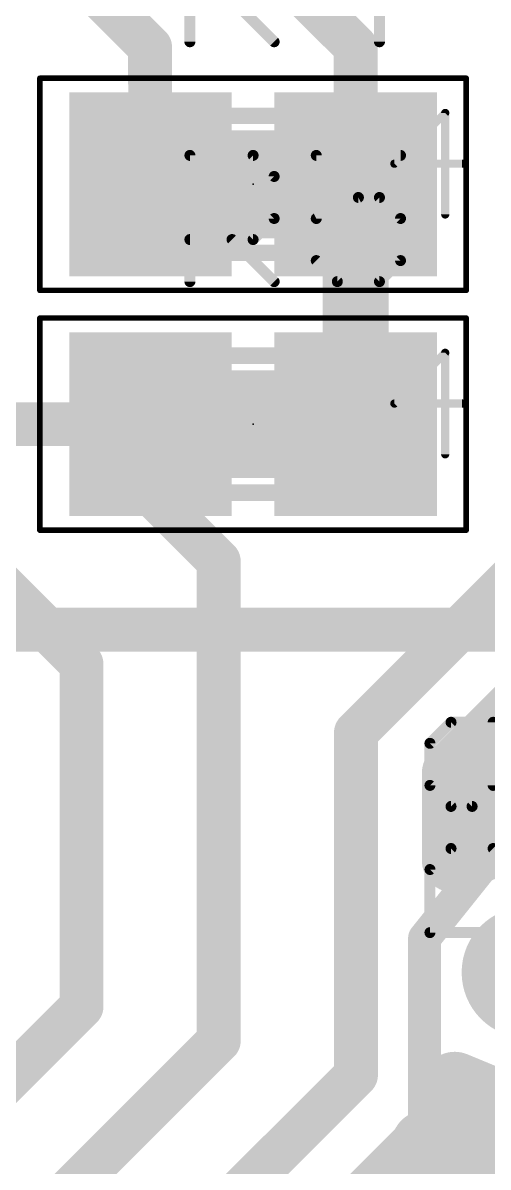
# Model space of a CAD drawing. Extents: x -4.6 to 38, y -0.1 to 31.9.
# Drawn here: x 25.81 to 30.12, y 9.63 to 20.23 of the extents above; entities that cross this region are included whole.
import ezdxf

# ---------------------------------------------------------------- set-up
doc = ezdxf.new("R2010")
doc.units = 0
for name, color, linetype in [('1', 22, 'CONTINUOUS'), ('16', 175, 'CONTINUOUS'), ('18', 82, 'CONTINUOUS'), ('23', 7, 'CONTINUOUS'), ('25', 253, 'CONTINUOUS'), ('27', 253, 'CONTINUOUS'), ('29', 253, 'CONTINUOUS'), ('30', 4, 'CONTINUOUS'), ('31', 3, 'CONTINUOUS'), ('35', 253, 'CONTINUOUS'), ('39', 22, 'CONTINUOUS'), ('51', 253, 'CONTINUOUS')]:
    doc.layers.add(name, color=color, linetype=linetype)

# ---------------------------------------------------------------- blocks, each defined once
blk = doc.blocks.new('RECT')
blk.add_solid([(-0.5, -0.5), (0.5, -0.5), (-0.5, 0.5), (0.5, 0.5)])
blk = doc.blocks.new('ROUNDV')
at = {"const_width": 0.5}
blk.add_lwpolyline([(0, -0.25, 1), (0, 0.25, 1), (0, -0.25)], format="xyb", dxfattribs=at)

msp = doc.modelspace()

# ---------------------------------------------------------------- linework, layer by layer
at = {"layer": '1'}
for points, const_width in [([(28.89, 20.005), (24.4475, 24.4475)], 0.4064), ([(23.495, 23.495), (26.9875, 20.0025)], 0.4064), ([(26.9875, 20.0025), (26.9875, 19.6875)], 0.4064), ([(28.89, 16.51), (28.89, 20.005)], 0.4064), ([(26.9875, 19.6875), (26.99, 18.7325)], 0.4064), ([(28.89, 16.51), (28.89, 18.7325)], 0.6096), ([(23.8125, 16.8275), (26.3525, 14.2875)], 0.4064), ([(25.4, 16.51), (26.99, 16.51)], 0.4064), ([(26.99, 16.51), (26.99, 15.8725)], 0.4064), ([(26.99, 15.8725), (27.6225, 15.24)], 0.4064), ([(27.6225, 15.24), (27.6225, 10.795)], 0.4064), ([(28.8925, 13.6525), (30.48, 15.24)], 0.4064), ([(29.8069, 13.2737), (30.998, 14.4648)], 0.6096), ([(26.3525, 14.2875), (26.3525, 11.1125)], 0.4064), ([(28.8925, 10.4775), (28.8925, 13.6525)], 0.4064), ([(29.9444, 13.4112), (30.7587, 13.4112)], 0.6096), ([(29.8069, 12.4708), (29.8069, 13.2737)], 0.6096), ([(29.5275, 11.7475), (30.7975, 13.335)], 0.3048), ([(29.8069, 12.8016), (30.7587, 12.8016)], 0.6096), ([(30.2375, 12.6492), (29.8069, 12.4708)], 0.6096), ([(30.7225, 12.6492), (30.2375, 12.6492)], 0.6096), ([(29.5275, 9.8425), (29.5275, 11.7475)], 0.3048), ([(22.225, 6.985), (26.3525, 11.1125)], 0.4064), ([(27.6225, 10.795), (23.495, 6.6675)], 0.4064), ([(24.765, 6.35), (28.8925, 10.4775)], 0.4064), ([(29.8069, 10.2956), (29.8069, 10.3892)], 0.6096), ([(29.8069, 10.3892), (30.2375, 10.2108)], 0.6096), ([(29.8069, 10.3632), (29.8696, 10.3632)], 0.6096), ([(29.6677, 9.9595), (29.8069, 10.2956)], 0.6096), ([(30.2375, 10.2108), (30.7225, 10.2108)], 0.6096), ([(29.4105, 9.7023), (29.6677, 9.9595)], 0.6096), ([(28.095, 7.4575), (29.5275, 9.8425)], 0.6096), ([(26.9169, 7.2088), (29.4105, 9.7023)], 0.6096), ([(29.4618, 9.7536), (31.0515, 9.7536)], 0.6096)]:
    msp.add_lwpolyline(points, dxfattribs=dict(at, const_width=const_width))
for points, const_width in [([(27.0891, 20.0025, 1), (26.8859, 20.0025)], 0.2032), ([(26.9157, 19.9307, 1), (27.0593, 20.0743)], 0.2032), ([(28.9916, 20.005, 1), (28.7884, 20.005)], 0.2032), ([(28.8182, 19.9332, 1), (28.9618, 20.0768)], 0.2032), ([(27.0891, 19.6878, 1), (26.8859, 19.6872)], 0.2032), ([(26.8859, 19.6875, 1), (27.0891, 19.6875)], 0.2032), ([(29.0424, 18.7325, 1), (28.7376, 18.7325)], 0.3048), ([(26.8884, 18.7322, 1), (27.0916, 18.7328)], 0.2032), ([(27.0916, 16.51, 1), (26.8884, 16.51)], 0.2032), ([(26.99, 16.4084, 1), (26.99, 16.6116)], 0.2032), ([(28.7376, 16.51, 1), (29.0424, 16.51)], 0.3048), ([(28.7884, 16.51, 1), (28.9916, 16.51)], 0.2032), ([(27.0618, 15.9443, 1), (26.9182, 15.8007)], 0.2032), ([(26.8884, 15.8725, 1), (27.0916, 15.8725)], 0.2032), ([(27.7241, 15.24, 1), (27.5209, 15.24)], 0.2032), ([(27.5507, 15.1682, 1), (27.6943, 15.3118)], 0.2032), ([(26.4541, 14.2875, 1), (26.2509, 14.2875)], 0.2032), ([(26.2807, 14.2157, 1), (26.4243, 14.3593)], 0.2032), ([(28.9941, 13.6525, 1), (28.7909, 13.6525)], 0.2032), ([(28.8207, 13.7243, 1), (28.9643, 13.5807)], 0.2032), ([(29.9444, 13.5636, 1), (29.9444, 13.2588)], 0.3048), ([(29.9593, 13.2737, 1), (29.6545, 13.2737)], 0.3048), ([(29.6991, 13.3815, 1), (29.9147, 13.166)], 0.3048), ([(29.8069, 12.954, 1), (29.8069, 12.6492)], 0.3048), ([(30.2375, 12.8016, 1), (30.2375, 12.4968)], 0.3048), ([(30.2958, 12.5084, 1), (30.1792, 12.79)], 0.3048), ([(29.7486, 12.6116, 1), (29.8652, 12.33)], 0.3048), ([(29.6545, 12.4708, 1), (29.9593, 12.4708)], 0.3048), ([(29.6037, 11.7475, 1), (29.4513, 11.7475)], 0.1524), ([(29.468, 11.7951, 1), (29.587, 11.6999)], 0.1524), ([(26.4243, 11.0407, 1), (26.2807, 11.1843)], 0.2032), ([(26.2509, 11.1125, 1), (26.4541, 11.1125)], 0.2032), ([(27.6943, 10.7232, 1), (27.5507, 10.8668)], 0.2032), ([(27.5209, 10.795, 1), (27.7241, 10.795)], 0.2032), ([(28.9643, 10.4057, 1), (28.8207, 10.5493)], 0.2032), ([(29.9593, 10.3892, 1), (29.6545, 10.3892)], 0.3048), ([(29.8652, 10.53, 1), (29.7486, 10.2484)], 0.3048), ([(29.8069, 10.5156, 1), (29.8069, 10.2108)], 0.3048), ([(29.8696, 10.2108, 1), (29.8696, 10.5156)], 0.3048), ([(28.7909, 10.4775, 1), (28.9941, 10.4775)], 0.2032), ([(29.9477, 10.2373, 1), (29.6661, 10.3539)], 0.3048), ([(30.2375, 10.3632, 1), (30.2375, 10.0584)], 0.3048), ([(30.1792, 10.07, 1), (30.2958, 10.3516)], 0.3048), ([(29.6545, 10.2956, 1), (29.9593, 10.2956)], 0.3048), ([(29.7755, 9.8518, 1), (29.5599, 10.0673)], 0.3048), ([(29.6581, 9.764, 1), (29.3969, 9.921)], 0.3048), ([(29.5269, 10.0179, 1), (29.8085, 9.9012)], 0.3048), ([(29.5182, 9.5945, 1), (29.3027, 9.8101)], 0.3048), ([(29.4618, 9.906, 1), (29.4618, 9.6012)], 0.3048), ([(29.3027, 9.8101, 1), (29.5182, 9.5945)], 0.3048), ([(29.4513, 9.8425, 1), (29.6037, 9.8425)], 0.1524)]:
    msp.add_lwpolyline(points, format="xyb", dxfattribs=dict(at, const_width=const_width))
at = {"layer": '16', "const_width": 0.4064}
msp.add_lwpolyline([(30.48, 14.605), (17.78, 14.605)], dxfattribs=at)
at = {"layer": '23'}
for p in [(27.94, 18.7325), (27.94, 16.51)]:
    msp.add_point(p, dxfattribs=at)
at = {"layer": '25', "const_width": 0.1016}
for points in [[(27.3558, 20.0533), (27.3558, 21.2227)], [(29.1099, 20.0533), (29.1099, 21.2227)], [(27.7456, 20.4431), (28.1354, 20.0533)], [(27.3558, 17.8308), (27.3558, 19.0002)], [(27.3558, 19.0002), (27.9405, 19.0002)], [(27.9405, 19.0002), (28.1354, 18.8053)], [(29.3048, 19.0002), (28.5252, 19.0002)], [(28.5252, 19.0002), (28.5252, 18.4155)], [(28.1354, 18.8053), (28.1354, 18.4155)], [(28.5252, 18.4155), (28.915, 18.6104)], [(28.915, 18.6104), (29.1099, 18.6104)], [(29.1099, 18.6104), (29.3048, 18.4155)], [(28.1354, 18.4155), (27.9405, 18.2206)], [(29.3048, 18.4155), (29.3048, 18.0257)], [(27.9405, 18.2206), (27.3558, 18.2206)], [(27.7456, 18.2206), (28.1354, 17.8308)], [(28.7201, 17.8308), (28.5252, 18.0257)], [(29.3048, 18.0257), (29.1099, 17.8308)], [(29.1099, 17.8308), (28.7201, 17.8308)], [(29.7722, 13.7473), (29.5773, 13.5524)], [(30.5518, 13.7473), (29.7722, 13.7473)], [(30.162, 13.1626), (30.162, 13.7473)], [(29.5773, 13.5524), (29.5773, 13.1626)], [(29.5773, 13.1626), (29.7722, 12.9677)], [(29.9671, 12.9677), (30.162, 13.1626)], [(29.7722, 12.9677), (29.9671, 12.9677)], [(29.5773, 12.383), (29.7722, 12.5779)], [(29.7722, 12.5779), (30.162, 12.5779)], [(30.162, 12.5779), (30.3569, 12.383)], [(29.5773, 11.7983), (29.5773, 12.383)], [(30.7467, 11.7983), (29.5773, 11.7983)]]:
    msp.add_lwpolyline(points, dxfattribs=at)
at = {"layer": '25', "const_width": 0.0508}
for points in [[(27.3304, 20.0533, 1), (27.3812, 20.0533)], [(28.1174, 20.0353, 1), (28.1534, 20.0713)], [(29.0845, 20.0533, 1), (29.1353, 20.0533)], [(27.3812, 19.0002, 1), (27.3304, 19.0002)], [(27.3558, 19.0256, 1), (27.3558, 18.9748)], [(27.9585, 19.0182, 1), (27.9225, 18.9822)], [(27.9405, 18.9748, 1), (27.9405, 19.0256)], [(28.5252, 19.0256, 1), (28.5252, 18.9748)], [(28.5506, 19.0002, 1), (28.4998, 19.0002)], [(29.3048, 18.9748, 1), (29.3048, 19.0256)], [(28.1608, 18.8053, 1), (28.11, 18.8053)], [(28.1174, 18.7873, 1), (28.1534, 18.8233)], [(28.915, 18.6358, 1), (28.915, 18.585)], [(28.9264, 18.5877, 1), (28.9036, 18.6331)], [(29.1279, 18.6284, 1), (29.0919, 18.5924)], [(29.1099, 18.585, 1), (29.1099, 18.6358)], [(28.1534, 18.3975, 1), (28.1174, 18.4335)], [(28.5138, 18.4382, 1), (28.5366, 18.3928)], [(29.3302, 18.4155, 1), (29.2794, 18.4155)], [(29.2868, 18.3975, 1), (29.3228, 18.4335)], [(28.11, 18.4155, 1), (28.1608, 18.4155)], [(28.4998, 18.4155, 1), (28.5506, 18.4155)], [(27.3558, 18.246, 1), (27.3558, 18.1952)], [(27.7636, 18.2386, 1), (27.7276, 18.2026)], [(27.9225, 18.2386, 1), (27.9585, 18.2026)], [(27.9405, 18.1952, 1), (27.9405, 18.246)], [(28.5432, 18.0437, 1), (28.5072, 18.0077)], [(29.2794, 18.0257, 1), (29.3302, 18.0257)], [(29.3228, 18.0077, 1), (29.2868, 18.0437)], [(27.3304, 17.8308, 1), (27.3812, 17.8308)], [(28.1174, 17.8128, 1), (28.1534, 17.8488)], [(28.7201, 17.8562, 1), (28.7201, 17.8054)], [(28.7021, 17.8128, 1), (28.7381, 17.8488)], [(29.0919, 17.8488, 1), (29.1279, 17.8128)], [(29.1099, 17.8054, 1), (29.1099, 17.8562)], [(29.7722, 13.7727, 1), (29.7722, 13.7219)], [(29.7902, 13.7293, 1), (29.7542, 13.7653)], [(30.1874, 13.7473, 1), (30.1366, 13.7473)], [(29.5593, 13.5704, 1), (29.5953, 13.5344)], [(29.6027, 13.5524, 1), (29.5519, 13.5524)], [(29.5953, 13.1806, 1), (29.5593, 13.1446)], [(29.5519, 13.1626, 1), (29.6027, 13.1626)], [(30.1366, 13.1626, 1), (30.1874, 13.1626)], [(29.7722, 12.9931, 1), (29.7722, 12.9423)], [(29.7542, 12.9497, 1), (29.7902, 12.9857)], [(29.9491, 12.9857, 1), (29.9851, 12.9497)], [(29.9671, 12.9423, 1), (29.9671, 12.9931)], [(29.7722, 12.6033, 1), (29.7722, 12.5525)], [(29.7902, 12.5599, 1), (29.7542, 12.5959)], [(30.18, 12.5959, 1), (30.144, 12.5599)], [(29.5593, 12.401, 1), (29.5953, 12.365)], [(29.6027, 12.383, 1), (29.5519, 12.383)], [(29.5773, 11.8237, 1), (29.5773, 11.7729)], [(29.5519, 11.7983, 1), (29.6027, 11.7983)]]:
    msp.add_lwpolyline(points, format="xyb", dxfattribs=at)
at = {"layer": '27', "const_width": 0.0762}
for points in [[(29.7184, 19.3937), (29.2481, 18.9234)], [(29.7184, 18.4531), (29.7184, 19.3937)], [(29.2481, 18.9234), (29.8752, 18.9234)], [(29.7184, 17.1712), (29.2481, 16.7009)], [(29.7184, 16.2306), (29.7184, 17.1712)], [(29.2481, 16.7009), (29.8752, 16.7009)]]:
    msp.add_lwpolyline(points, dxfattribs=at)
at = {"layer": '27', "const_width": 0.0381}
for points in [[(29.7375, 19.3937, 1), (29.6994, 19.3937)], [(29.7319, 19.3802, 1), (29.7049, 19.4072)], [(29.2481, 18.9425, 1), (29.2481, 18.9044)], [(29.2346, 18.9369, 1), (29.2616, 18.9099)], [(29.8752, 18.9044, 1), (29.8752, 18.9425)], [(29.6994, 18.4531, 1), (29.7375, 18.4531)], [(29.7375, 17.1712, 1), (29.6994, 17.1712)], [(29.7319, 17.1577, 1), (29.7049, 17.1847)], [(29.2481, 16.72, 1), (29.2481, 16.6819)], [(29.2346, 16.7144, 1), (29.2616, 16.6874)], [(29.8752, 16.6819, 1), (29.8752, 16.72)], [(29.6994, 16.2306, 1), (29.7375, 16.2306)]]:
    msp.add_lwpolyline(points, format="xyb", dxfattribs=at)
at = {"layer": '39', "const_width": 0.0508}
for points in [[(25.967, 19.7155), (29.913, 19.7155)], [(25.967, 17.7495), (25.967, 19.7155)], [(29.913, 19.7155), (29.913, 17.7495)], [(29.913, 17.7495), (25.967, 17.7495)], [(25.967, 17.493), (29.913, 17.493)], [(25.967, 15.527), (25.967, 17.493)], [(29.913, 17.493), (29.913, 15.527)], [(29.913, 15.527), (25.967, 15.527)]]:
    msp.add_lwpolyline(points, dxfattribs=at)
at = {"layer": '39', "const_width": 0.0254}
for points in [[(25.967, 19.7282, 1), (25.967, 19.7028)], [(25.9797, 19.7155, 1), (25.9543, 19.7155)], [(29.9257, 19.7155, 1), (29.9003, 19.7155)], [(29.913, 19.7028, 1), (29.913, 19.7282)], [(25.967, 17.7622, 1), (25.967, 17.7368)], [(25.9543, 17.7495, 1), (25.9797, 17.7495)], [(29.9003, 17.7495, 1), (29.9257, 17.7495)], [(29.913, 17.7368, 1), (29.913, 17.7622)], [(25.967, 17.5057, 1), (25.967, 17.4803)], [(25.9797, 17.493, 1), (25.9543, 17.493)], [(29.9257, 17.493, 1), (29.9003, 17.493)], [(29.913, 17.4803, 1), (29.913, 17.5057)], [(25.967, 15.5397, 1), (25.967, 15.5143)], [(25.9543, 15.527, 1), (25.9797, 15.527)], [(29.9003, 15.527, 1), (29.9257, 15.527)], [(29.913, 15.5143, 1), (29.913, 15.5397)]]:
    msp.add_lwpolyline(points, format="xyb", dxfattribs=at)
at = {"layer": '51', "const_width": 0.1524}
for points in [[(27.53, 19.3675), (28.35, 19.3675)], [(27.53, 18.0975), (28.35, 18.0975)], [(27.53, 17.145), (28.35, 17.145)], [(27.53, 15.875), (28.35, 15.875)]]:
    msp.add_lwpolyline(points, dxfattribs=at)
at = {"layer": '51', "const_width": 0.0762}
for points in [[(27.53, 19.4056, 1), (27.53, 19.3294)], [(28.35, 19.3294, 1), (28.35, 19.4056)], [(27.53, 18.1356, 1), (27.53, 18.0594)], [(28.35, 18.0594, 1), (28.35, 18.1356)], [(27.53, 17.1831, 1), (27.53, 17.1069)], [(28.35, 17.1069, 1), (28.35, 17.1831)], [(27.53, 15.9131, 1), (27.53, 15.8369)], [(28.35, 15.8369, 1), (28.35, 15.9131)]]:
    msp.add_lwpolyline(points, format="xyb", dxfattribs=at)

# ---------------------------------------------------------------- block references
at = {"layer": '1', "xscale": 1.3, "yscale": 1.5}
for p in [(26.99, 18.7325), (28.89, 18.7325), (26.99, 16.51), (28.89, 16.51)]:
    msp.add_blockref('RECT', p, dxfattribs=at)
at = {"layer": '18', "xscale": 1.016, "yscale": 1.016}
msp.add_blockref('ROUNDV', (30.48, 11.43), dxfattribs=at)
msp.add_blockref('ROUNDV', (30.48, 11.43), dxfattribs=at)
at = {"layer": '29'}
for name, p, xscale, yscale in [('RECT', (26.99, 18.7325), 1.5032, 1.7032), ('RECT', (28.89, 18.7325), 1.5032, 1.7032), ('RECT', (26.99, 16.51), 1.5032, 1.7032), ('RECT', (28.89, 16.51), 1.5032, 1.7032), ('ROUNDV', (30.48, 11.43), 1.2192, 1.2192)]:
    msp.add_blockref(name, p, dxfattribs=dict(at, xscale=xscale, yscale=yscale))
at = {"layer": '30', "xscale": 1.2192, "yscale": 1.2192}
msp.add_blockref('ROUNDV', (30.48, 11.43), dxfattribs=at)
at = {"layer": '31', "xscale": 1.3, "yscale": 1.5}
for p in [(26.99, 18.7325), (28.89, 18.7325), (26.99, 16.51), (28.89, 16.51)]:
    msp.add_blockref('RECT', p, dxfattribs=at)
at = {"layer": '35', "xscale": 0.3998, "yscale": 1.0002}
for p in [(27.94, 18.7325), (27.94, 16.51)]:
    msp.add_blockref('RECT', p, dxfattribs=at)
at = {"layer": '51', "xscale": 0.65, "yscale": 1.4}
for p in [(27.1982, 18.734), (28.6714, 18.734), (27.1982, 16.5115), (28.6714, 16.5115)]:
    msp.add_blockref('RECT', p, dxfattribs=at)

doc.saveas('drawing.dxf')
